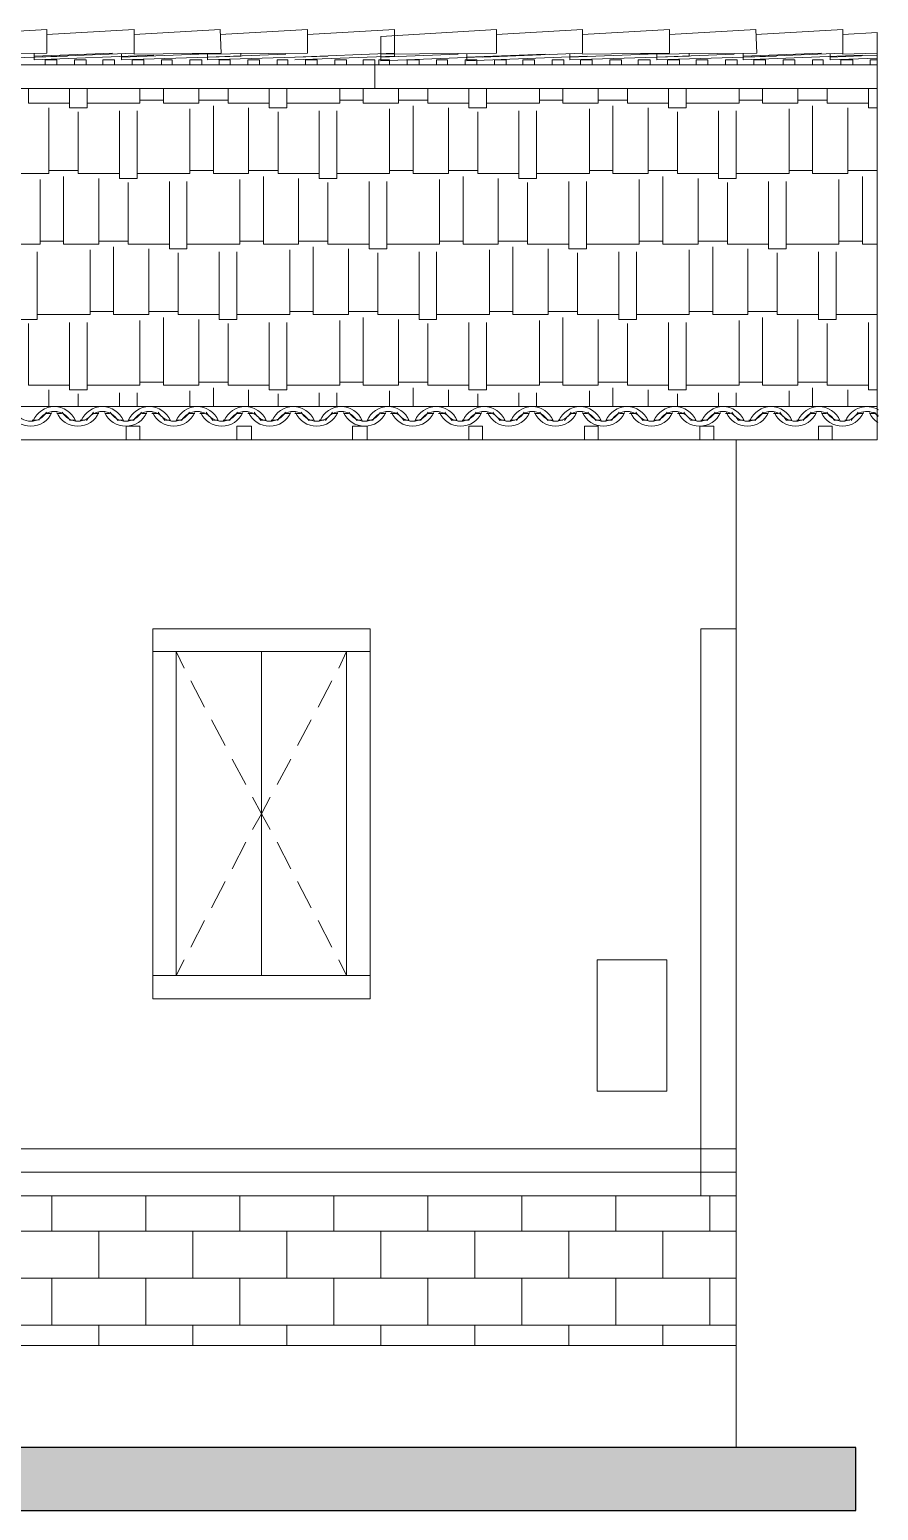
# Model space of a CAD drawing. Header units: millimetres. Extents: x 5915 to 23591, y -4666 to 1736.
# Drawn here: x 19920 to 23591, y -4666 to 1736 of the extents above; entities that cross this region are included whole.
import ezdxf

# ---------------------------------------------------------------- set-up
doc = ezdxf.new("R2010")
doc.units = ezdxf.units.MM
for name, color, linetype, lineweight in [('A-ALV-___-___-EXI', 250, 'Continuous', 25), ('A-BAS-___-___-EXI', 250, 'Continuous', 25), ('A-COB-___-___-EXI', 250, 'Continuous', 25), ('A-JAN-___-___-EXI', 250, 'Continuous', 25)]:
    doc.layers.add(name, color=color, linetype=linetype, lineweight=lineweight)

msp = doc.modelspace()

# ---------------------------------------------------------------- hatches: boundary and pattern name
at = {"layer": 'A-BAS-___-___-EXI', "true_color": 0xcb9898}
msp.add_hatch(color=253, dxfattribs=at).paths.add_polyline_path([(23493.5, -4666.4), (23493.5, -4394.1), (5915.2, -4394.1), (5915.2, -4666.4)])

# ---------------------------------------------------------------- linework, layer by layer
at = {"layer": 'A-ALV-___-___-EXI', "color": 18, "lineweight": 9}
for p, q in [((22976.2, -4394.1), (22976.2, -37.6)), ((13014.2, -3102.8), (22976.2, -3102.8)), ((13014.2, -3204.5), (22976.2, -3204.5)), ((6566.2, -3306.1), (22976.2, -3306.1)), ((20016.8, -3458.5), (20016.8, -3306.1)), ((20423.3, -3458.5), (20423.3, -3306.1)), ((20829.7, -3458.5), (20829.7, -3306.1)), ((21236.1, -3458.5), (21236.1, -3306.1)), ((21642.6, -3458.5), (21642.6, -3306.1)), ((22049, -3458.5), (22049, -3306.1)), ((22455.4, -3458.5), (22455.4, -3306.1)), ((22861.9, -3458.5), (22861.9, -3306.1)), ((6566.2, -3458.5), (22976.2, -3458.5)), ((20220, -3661.7), (20220, -3458.5)), ((20626.5, -3661.7), (20626.5, -3458.5)), ((21032.9, -3661.7), (21032.9, -3458.5)), ((21439.4, -3661.7), (21439.4, -3458.5)), ((21845.8, -3661.7), (21845.8, -3458.5)), ((22252.2, -3661.7), (22252.2, -3458.5)), ((22658.7, -3661.7), (22658.7, -3458.5)), ((13204.7, -3661.7), (22976.2, -3661.7)), ((20016.8, -3864.9), (20016.8, -3661.7)), ((20423.3, -3864.9), (20423.3, -3661.7)), ((20829.7, -3864.9), (20829.7, -3661.7)), ((21236.1, -3864.9), (21236.1, -3661.7)), ((21642.6, -3864.9), (21642.6, -3661.7)), ((22049, -3864.9), (22049, -3661.7)), ((22455.4, -3864.9), (22455.4, -3661.7)), ((22861.9, -3864.9), (22861.9, -3661.7)), ((13204.7, -3864.9), (22976.2, -3864.9)), ((20220, -3953.8), (20220, -3864.9)), ((20626.5, -3953.8), (20626.5, -3864.9)), ((21032.9, -3953.8), (21032.9, -3864.9)), ((21439.4, -3953.8), (21439.4, -3864.9)), ((21845.8, -3953.8), (21845.8, -3864.9)), ((22252.2, -3953.8), (22252.2, -3864.9)), ((22658.7, -3953.8), (22658.7, -3864.9)), ((13204.7, -3953.8), (22976.2, -3953.8))]:
    msp.add_line(p, q, dxfattribs=at)
at = {"layer": 'A-ALV-___-___-EXI', "color": 18, "lineweight": 9, "flags": 128}
msp.add_lwpolyline([(22823.8, -3306.1), (22823.8, -854.7), (22976.2, -854.7)], dxfattribs=at)
msp.add_lwpolyline([(22675.6, -2285.7), (22375, -2285.7), (22375, -2853.1), (22675.6, -2853.1)], close=True, dxfattribs=at)
at = {"layer": 'A-BAS-___-___-EXI'}
msp.add_lwpolyline([(23493.5, -4394.1), (5915.2, -4394.1), (5915.2, -4666.4), (23493.5, -4666.4)], close=True, dxfattribs=at)
at = {"layer": 'A-COB-___-___-EXI', "color": 18, "lineweight": 9}
for p, q in [((20372.4, 1634.7), (19940.6, 1617.8)), ((20279.3, 1634.7), (19940.6, 1622)), ((20651.9, 1630.5), (20317.4, 1617.8)), ((21028.7, 1630.5), (20690, 1617.8)), ((21498.6, 1634.7), (21066.8, 1617.8)), ((21773.8, 1630.5), (21439.4, 1617.8)), ((22150.6, 1630.5), (21811.9, 1617.8)), ((22595.2, 1630.5), (22256.5, 1617.8)), ((22967.7, 1630.5), (22633.3, 1617.8)), ((23437.7, 1634.7), (23005.8, 1617.8)), ((23344.5, 1634.7), (23005.8, 1622)), ((23585.9, 1626.2), (23382.6, 1617.8)), ((20397.8, 1431.5), (20499.5, 1431.5)), ((20651.9, 1431.5), (20778.9, 1431.5)), ((21261.5, 1431.5), (21363.1, 1431.5)), ((21515.6, 1431.5), (21642.6, 1431.5)), ((22125.2, 1431.5), (22226.8, 1431.5)), ((22379.2, 1431.5), (22506.3, 1431.5)), ((22988.9, 1431.5), (23090.5, 1431.5)), ((23242.9, 1431.5), (23369.9, 1431.5)), ((23585.9, 1114), (23585.9, 1380.7)), ((20004.1, 1126.7), (20131.1, 1126.7)), ((20613.8, 1126.7), (20715.4, 1126.7)), ((20867.8, 1126.7), (20994.8, 1126.7)), ((21477.5, 1126.7), (21579.1, 1126.7)), ((21731.5, 1126.7), (21858.5, 1126.7)), ((22341.1, 1126.7), (22442.7, 1126.7)), ((22595.2, 1126.7), (22722.2, 1126.7)), ((23204.8, 1126.7), (23306.4, 1126.7)), ((23458.8, 1126.7), (23585.9, 1126.7)), ((19966, 821.8), (20067.6, 821.8)), ((20220, 821.8), (20347, 821.8)), ((20829.7, 821.8), (20931.3, 821.8)), ((21083.7, 821.8), (21210.7, 821.8)), ((21693.4, 821.8), (21795, 821.8)), ((21947.4, 821.8), (22074.4, 821.8)), ((22557.1, 821.8), (22658.7, 821.8)), ((22811.1, 821.8), (22938.1, 821.8)), ((23420.7, 821.8), (23522.4, 821.8)), ((20181.9, 517), (20283.5, 517)), ((20436, 517), (20563, 517)), ((21045.6, 517), (21147.2, 517)), ((21299.6, 517), (21426.7, 517)), ((21909.3, 517), (22010.9, 517)), ((22163.3, 517), (22290.3, 517)), ((22773, 517), (22874.6, 517)), ((23027, 517), (23154, 517)), ((23408, 504.3), (23585.9, 504.3)), ((20397.8, 212.2), (20499.5, 212.2)), ((20651.9, 212.2), (20778.9, 212.2)), ((21261.5, 212.2), (21363.1, 212.2)), ((21515.6, 212.2), (21642.6, 212.2)), ((22125.2, 212.2), (22226.8, 212.2)), ((22379.2, 212.2), (22506.3, 212.2)), ((22988.9, 212.2), (23090.5, 212.2)), ((23242.9, 212.2), (23369.9, 212.2)), ((20004.1, 106.3), (20004.1, 178.3)), ((20131.1, 106.3), (20131.1, 161.4)), ((20308.9, 106.3), (20308.9, 165.6)), ((20385.1, 106.3), (20385.1, 165.6)), ((20613.8, 106.3), (20613.8, 174.1)), ((20715.4, 106.3), (20715.4, 186.8)), ((20867.8, 106.3), (20867.8, 178.3)), ((20994.8, 106.3), (20994.8, 161.4)), ((21172.6, 106.3), (21172.6, 165.6)), ((21248.8, 106.3), (21248.8, 165.6)), ((21477.5, 106.3), (21477.5, 174.1)), ((21579.1, 106.3), (21579.1, 186.8)), ((21731.5, 106.3), (21731.5, 178.3)), ((21858.5, 106.3), (21858.5, 161.4)), ((22036.3, 106.3), (22036.3, 165.6)), ((22112.5, 106.3), (22112.5, 165.6)), ((22341.1, 106.3), (22341.1, 174.1)), ((22442.7, 106.3), (22442.7, 186.8)), ((22595.2, 106.3), (22595.2, 178.3)), ((22722.2, 106.3), (22722.2, 161.4)), ((22900, 106.3), (22900, 165.6)), ((22976.2, 106.3), (22976.2, 165.6)), ((23204.8, 106.3), (23204.8, 174.1)), ((23306.4, 106.3), (23306.4, 186.8)), ((23458.8, 106.3), (23458.8, 178.3)), ((19991.4, 76.7), (20012.6, 76.7)), ((20038, 76.7), (20059.1, 76.7)), ((20198.9, 76.7), (20220, 76.7)), ((20245.4, 76.7), (20266.6, 76.7)), ((20406.3, 76.7), (20427.5, 76.7)), ((20448.7, 76.7), (20474.1, 76.7)), ((20609.5, 76.7), (20634.9, 76.7)), ((20656.1, 76.7), (20677.3, 76.7)), ((20817, 76.7), (20838.2, 76.7)), ((20863.6, 76.7), (20884.7, 76.7)), ((21024.4, 76.7), (21045.6, 76.7)), ((21278.5, 76.7), (21299.6, 76.7)), ((21439.4, 76.7), (21460.5, 76.7)), ((21481.7, 76.7), (21507.1, 76.7)), ((21642.6, 76.7), (21668, 76.7)), ((21689.1, 76.7), (21714.5, 76.7)), ((21850, 76.7), (21875.4, 76.7)), ((21896.6, 76.7), (21917.8, 76.7)), ((22057.5, 76.7), (22078.6, 76.7)), ((22104, 76.7), (22125.2, 76.7)), ((22264.9, 76.7), (22286.1, 76.7)), ((22311.5, 76.7), (22332.7, 76.7)), ((22472.4, 76.7), (22493.6, 76.7)), ((22514.7, 76.7), (22540.1, 76.7)), ((22929.6, 76.7), (22950.8, 76.7)), ((23090.5, 76.7), (23111.7, 76.7)), ((23137.1, 76.7), (23158.3, 76.7)), ((23298, 76.7), (23319.1, 76.7)), ((23344.5, 76.7), (23365.7, 76.7)), ((23505.4, 76.7), (23526.6, 76.7)), ((23552, 76.7), (23573.2, 76.7)), ((19953.3, 47.1), (19932.1, 47.1)), ((20093, 47.1), (20114.2, 47.1)), ((20160.8, 47.1), (20139.6, 47.1)), ((20300.5, 47.1), (20321.6, 47.1)), ((20347, 47.1), (20368.2, 47.1)), ((20507.9, 47.1), (20529.1, 47.1)), ((20575.7, 47.1), (20554.5, 47.1)), ((20715.4, 47.1), (20736.5, 47.1)), ((20757.7, 47.1), (20783.1, 47.1)), ((20918.6, 47.1), (20944, 47.1)), ((20986.3, 47.1), (20965.2, 47.1)), ((21193.8, 47.1), (21172.6, 47.1)), ((21333.5, 47.1), (21354.7, 47.1)), ((21401.2, 47.1), (21380.1, 47.1)), ((21541, 47.1), (21562.1, 47.1)), ((21608.7, 47.1), (21587.5, 47.1)), ((21748.4, 47.1), (21769.6, 47.1)), ((21816.2, 47.1), (21790.8, 47.1)), ((21951.6, 47.1), (21977, 47.1)), ((22019.4, 47.1), (21998.2, 47.1)), ((22159.1, 47.1), (22184.5, 47.1)), ((22226.8, 47.1), (22205.7, 47.1)), ((22366.5, 47.1), (22387.7, 47.1)), ((22434.3, 47.1), (22413.1, 47.1)), ((22574, 47.1), (22595.2, 47.1)), ((22849.2, 47.1), (22823.8, 47.1)), ((22984.7, 47.1), (23010.1, 47.1)), ((23056.6, 47.1), (23031.2, 47.1)), ((23192.1, 47.1), (23217.5, 47.1)), ((23259.9, 47.1), (23238.7, 47.1)), ((23399.6, 47.1), (23420.7, 47.1)), ((23467.3, 47.1), (23446.1, 47.1))]:
    msp.add_line(p, q, dxfattribs=at)
at = {"layer": 'A-COB-___-___-EXI', "color": 18, "lineweight": 9, "flags": 128}
for points in [[(19496.1, 1630.5), (19995.6, 1634.7), (19995.6, 1736.3), (19623.1, 1715.2)], [(19995.6, 1715.2), (20372.4, 1736.3), (20372.4, 1630.5), (20749.3, 1634.7), (20745, 1736.3), (20372.4, 1715.2)], [(20745, 1715.2), (21121.8, 1736.3), (21121.8, 1634.7), (20622.2, 1630.5)], [(21121.8, 1715.2), (21498.6, 1736.3), (21498.6, 1622), (21066.8, 1605.1)], [(21879.7, 1617.8), (22311.5, 1634.7), (22311.5, 1736.3), (21938.9, 1715.2)], [(22311.5, 1630.5), (22688.3, 1634.7), (22688.3, 1736.3), (22311.5, 1715.2)], [(22561.3, 1630.5), (23065.1, 1634.7), (23060.9, 1736.3), (22688.3, 1715.2)], [(23585.9, 1634.7), (23437.7, 1630.5), (23437.7, 1736.3), (23060.9, 1715.2)], [(23585.9, 106.3), (23585.9, 1482.3), (23585.9, 1723.6), (23437.7, 1715.2)], [(6087.8, -37.6), (23585.9, -37.6), (23585.9, 1482.3), (21413.9, 1482.3), (21413.9, 1583.9), (21413.9, 1605.1), (21363.1, 1605.1), (21363.1, 1583.9), (21413.9, 1583.9), (23585.9, 1583.9), (23556.2, 1583.9), (23556.2, 1605.1), (23585.9, 1605.1)], [(18348.7, 1482.3), (21413.9, 1482.3), (21413.9, 1583.9), (18348.7, 1583.9), (18348.7, 1482.3), (18348.7, 1583.9), (15283.5, 1583.9), (15232.7, 1583.9), (15232.7, 1605.1), (15283.5, 1605.1), (15283.5, 1583.9), (15283.5, 1482.3), (15283.5, 1583.9), (12218.3, 1583.9), (12167.4, 1583.9), (12167.4, 1605.1), (12218.3, 1605.1), (12218.3, 1583.9), (12218.3, 1482.3)], [(20084.6, 1622), (19568, 1605.1), (19563.8, 1634.7)], [(20457.1, 1626.2), (19940.6, 1605.1), (19940.6, 1634.7)], [(20317.4, 1630.5), (20317.4, 1605.1), (20833.9, 1622), (20833.9, 1634.7)], [(21210.7, 1622), (20690, 1605.1), (20690, 1630.5)], [(21955.9, 1622), (21439.4, 1600.8), (21439.4, 1630.5)], [(22332.7, 1622), (21811.9, 1600.8), (21811.9, 1630.5)], [(22256.5, 1630.5), (22256.5, 1605.1), (22773, 1622), (22773, 1634.7)], [(23149.8, 1622), (22633.3, 1605.1), (22633.3, 1634.7)], [(23522.4, 1626.2), (23005.8, 1605.1), (23005.8, 1634.7)], [(23585.9, 1613.5), (23382.6, 1605.1), (23382.6, 1630.5)], [(23585.9, 1482.3), (6087.8, 1482.3), (6087.8, 106.3), (23585.9, 106.3), (23585.9, 161.4)], [(19915.2, 1482.3), (19915.2, 1418.8), (20093, 1418.8)], [(20093, 1482.3), (20093, 1397.6), (20169.2, 1397.6), (20169.2, 1482.3)], [(20169.2, 1418.8), (20397.8, 1418.8), (20397.8, 1482.3)], [(20499.5, 1482.3), (20499.5, 1418.8), (20651.9, 1418.8), (20651.9, 1482.3)], [(20778.9, 1482.3), (20778.9, 1418.8), (20956.7, 1418.8)], [(20956.7, 1482.3), (20956.7, 1397.6), (21032.9, 1397.6), (21032.9, 1482.3)], [(21032.9, 1418.8), (21261.5, 1418.8), (21261.5, 1482.3)], [(21363.1, 1482.3), (21363.1, 1418.8), (21515.6, 1418.8), (21515.6, 1482.3)], [(21642.6, 1482.3), (21642.6, 1418.8), (21820.4, 1418.8)], [(21820.4, 1482.3), (21820.4, 1397.6), (21896.6, 1397.6), (21896.6, 1482.3)], [(21896.6, 1418.8), (22125.2, 1418.8), (22125.2, 1482.3)], [(22226.8, 1482.3), (22226.8, 1418.8), (22379.2, 1418.8), (22379.2, 1482.3)], [(22506.3, 1482.3), (22506.3, 1418.8), (22684.1, 1418.8)], [(22684.1, 1482.3), (22684.1, 1397.6), (22760.3, 1397.6), (22760.3, 1482.3)], [(22760.3, 1418.8), (22988.9, 1418.8), (22988.9, 1482.3)], [(23090.5, 1482.3), (23090.5, 1418.8), (23242.9, 1418.8), (23242.9, 1482.3)], [(23369.9, 1482.3), (23369.9, 1418.8), (23547.8, 1418.8)], [(23547.8, 1482.3), (23547.8, 1397.6), (23585.9, 1397.6)], [(19851.7, 1406.1), (19851.7, 1114), (20004.1, 1114), (20004.1, 1397.6)], [(20131.1, 1380.7), (20131.1, 1114), (20308.9, 1114)], [(20308.9, 1384.9), (20308.9, 1092.8), (20385.1, 1092.8), (20385.1, 1384.9)], [(20385.1, 1114), (20613.8, 1114), (20613.8, 1393.4)], [(20715.4, 1406.1), (20715.4, 1114), (20867.8, 1114), (20867.8, 1397.6)], [(20994.8, 1380.7), (20994.8, 1114), (21172.6, 1114)], [(21172.6, 1384.9), (21172.6, 1092.8), (21248.8, 1092.8), (21248.8, 1384.9)], [(21248.8, 1114), (21477.5, 1114), (21477.5, 1393.4)], [(21579.1, 1406.1), (21579.1, 1114), (21731.5, 1114), (21731.5, 1397.6)], [(21858.5, 1380.7), (21858.5, 1114), (22036.3, 1114)], [(22036.3, 1384.9), (22036.3, 1092.8), (22112.5, 1092.8), (22112.5, 1384.9)], [(22112.5, 1114), (22341.1, 1114), (22341.1, 1393.4)], [(22442.7, 1406.1), (22442.7, 1114), (22595.2, 1114), (22595.2, 1397.6)], [(22722.2, 1380.7), (22722.2, 1114), (22900, 1114)], [(22900, 1384.9), (22900, 1092.8), (22976.2, 1092.8), (22976.2, 1384.9)], [(22976.2, 1114), (23204.8, 1114), (23204.8, 1393.4)], [(23306.4, 1406.1), (23306.4, 1114), (23458.8, 1114), (23458.8, 1397.6)], [(19737.4, 809.1), (19966, 809.1), (19966, 1088.6)], [(20067.6, 1101.3), (20067.6, 809.1), (20220, 809.1), (20220, 1092.8)], [(20601.1, 809.1), (20829.7, 809.1), (20829.7, 1088.6)], [(20931.3, 1101.3), (20931.3, 809.1), (21083.7, 809.1), (21083.7, 1092.8)], [(21464.8, 809.1), (21693.4, 809.1), (21693.4, 1088.6)], [(21795, 1101.3), (21795, 809.1), (21947.4, 809.1), (21947.4, 1092.8)], [(22328.4, 809.1), (22557.1, 809.1), (22557.1, 1088.6)], [(22658.7, 1101.3), (22658.7, 809.1), (22811.1, 809.1), (22811.1, 1092.8)], [(23192.1, 809.1), (23420.7, 809.1), (23420.7, 1088.6)], [(23522.4, 1101.3), (23522.4, 809.1), (23585.9, 809.1)], [(20347, 1075.9), (20347, 809.1), (20524.9, 809.1)], [(20524.9, 1080.1), (20524.9, 788), (20601.1, 788), (20601.1, 1080.1)], [(21210.7, 1075.9), (21210.7, 809.1), (21388.5, 809.1)], [(21388.5, 1080.1), (21388.5, 788), (21464.8, 788), (21464.8, 1080.1)], [(22074.4, 1075.9), (22074.4, 809.1), (22252.2, 809.1)], [(22252.2, 1080.1), (22252.2, 788), (22328.4, 788), (22328.4, 1080.1)], [(22938.1, 1075.9), (22938.1, 809.1), (23115.9, 809.1)], [(23115.9, 1080.1), (23115.9, 788), (23192.1, 788), (23192.1, 1080.1)], [(19877.1, 775.3), (19877.1, 483.1), (19953.3, 483.1), (19953.3, 775.3)], [(19953.3, 504.3), (20181.9, 504.3), (20181.9, 783.7)], [(20283.5, 796.4), (20283.5, 504.3), (20436, 504.3), (20436, 788)], [(20563, 771), (20563, 504.3), (20740.8, 504.3)], [(20740.8, 775.3), (20740.8, 483.1), (20817, 483.1), (20817, 775.3)], [(20817, 504.3), (21045.6, 504.3), (21045.6, 783.7)], [(21147.2, 796.4), (21147.2, 504.3), (21299.6, 504.3), (21299.6, 788)], [(21426.7, 771), (21426.7, 504.3), (21604.5, 504.3)], [(21604.5, 775.3), (21604.5, 483.1), (21680.7, 483.1), (21680.7, 775.3)], [(21680.7, 504.3), (21909.3, 504.3), (21909.3, 783.7)], [(22010.9, 796.4), (22010.9, 504.3), (22163.3, 504.3), (22163.3, 788)], [(22290.3, 771), (22290.3, 504.3), (22468.2, 504.3)], [(22468.2, 775.3), (22468.2, 483.1), (22544.4, 483.1), (22544.4, 775.3)], [(22544.4, 504.3), (22773, 504.3), (22773, 783.7)], [(22874.6, 796.4), (22874.6, 504.3), (23027, 504.3), (23027, 788)], [(23154, 771), (23154, 504.3), (23331.8, 504.3)], [(23331.8, 775.3), (23331.8, 483.1), (23408, 483.1), (23408, 775.3)], [(19915.2, 466.2), (19915.2, 199.5), (20093, 199.5)], [(20093, 470.4), (20093, 178.3), (20169.2, 178.3), (20169.2, 470.4)], [(20169.2, 199.5), (20397.8, 199.5), (20397.8, 478.9)], [(20499.5, 491.6), (20499.5, 199.5), (20651.9, 199.5), (20651.9, 483.1)], [(20778.9, 466.2), (20778.9, 199.5), (20956.7, 199.5)], [(20956.7, 470.4), (20956.7, 178.3), (21032.9, 178.3), (21032.9, 470.4)], [(21032.9, 199.5), (21261.5, 199.5), (21261.5, 478.9)], [(21363.1, 491.6), (21363.1, 199.5), (21515.6, 199.5), (21515.6, 483.1)], [(21642.6, 466.2), (21642.6, 199.5), (21820.4, 199.5)], [(21820.4, 470.4), (21820.4, 178.3), (21896.6, 178.3), (21896.6, 470.4)], [(21896.6, 199.5), (22125.2, 199.5), (22125.2, 478.9)], [(22226.8, 491.6), (22226.8, 199.5), (22379.2, 199.5), (22379.2, 483.1)], [(22506.3, 466.2), (22506.3, 199.5), (22684.1, 199.5)], [(22684.1, 470.4), (22684.1, 178.3), (22760.3, 178.3), (22760.3, 470.4)], [(22760.3, 199.5), (22988.9, 199.5), (22988.9, 478.9)], [(23090.5, 491.6), (23090.5, 199.5), (23242.9, 199.5), (23242.9, 483.1)], [(23369.9, 466.2), (23369.9, 199.5), (23547.8, 199.5)], [(23547.8, 470.4), (23547.8, 178.3), (23585.9, 178.3)], [(21071, 76.7), (21092.2, 76.7), (21066.8, 76.7)], [(21227.7, 76.7), (21253.1, 76.7), (21231.9, 76.7)]]:
    msp.add_lwpolyline(points, dxfattribs=at)
for points in [[(21439.4, 1706.7), (21938.9, 1736.3), (21938.9, 1634.7), (21439.4, 1630.5)], [(20038, 1583.9), (19987.2, 1583.9), (19987.2, 1605.1), (20038, 1605.1)], [(20165, 1583.9), (20114.2, 1583.9), (20114.2, 1605.1), (20165, 1605.1)], [(20287.8, 1583.9), (20237, 1583.9), (20237, 1605.1), (20287.8, 1605.1)], [(20414.8, 1583.9), (20364, 1583.9), (20364, 1605.1), (20414.8, 1605.1)], [(20537.6, 1583.9), (20491, 1583.9), (20491, 1605.1), (20537.6, 1605.1)], [(20664.6, 1583.9), (20613.8, 1583.9), (20613.8, 1605.1), (20664.6, 1605.1)], [(20787.4, 1583.9), (20740.8, 1583.9), (20740.8, 1605.1), (20787.4, 1605.1)], [(20914.4, 1583.9), (20863.6, 1583.9), (20863.6, 1605.1), (20914.4, 1605.1)], [(21037.1, 1583.9), (20990.6, 1583.9), (20990.6, 1605.1), (21037.1, 1605.1)], [(21164.2, 1583.9), (21113.4, 1583.9), (21113.4, 1605.1), (21164.2, 1605.1)], [(21291.2, 1583.9), (21240.4, 1583.9), (21240.4, 1605.1), (21291.2, 1605.1)], [(21477.5, 1583.9), (21430.9, 1583.9), (21430.9, 1605.1), (21477.5, 1605.1)], [(21604.5, 1583.9), (21553.7, 1583.9), (21553.7, 1605.1), (21604.5, 1605.1)], [(21727.2, 1583.9), (21680.7, 1583.9), (21680.7, 1605.1), (21727.2, 1605.1)], [(21854.3, 1583.9), (21803.5, 1583.9), (21803.5, 1605.1), (21854.3, 1605.1)], [(21981.3, 1583.9), (21930.5, 1583.9), (21930.5, 1605.1), (21981.3, 1605.1)], [(22104, 1583.9), (22053.2, 1583.9), (22053.2, 1605.1), (22104, 1605.1)], [(22231.1, 1583.9), (22180.3, 1583.9), (22180.3, 1605.1), (22231.1, 1605.1)], [(22353.8, 1583.9), (22303, 1583.9), (22303, 1605.1), (22353.8, 1605.1)], [(22480.9, 1583.9), (22430, 1583.9), (22430, 1605.1), (22480.9, 1605.1)], [(22603.6, 1583.9), (22552.8, 1583.9), (22552.8, 1605.1), (22603.6, 1605.1)], [(22730.6, 1583.9), (22679.8, 1583.9), (22679.8, 1605.1), (22730.6, 1605.1)], [(22853.4, 1583.9), (22802.6, 1583.9), (22802.6, 1605.1), (22853.4, 1605.1)], [(22980.4, 1583.9), (22929.6, 1583.9), (22929.6, 1605.1), (22980.4, 1605.1)], [(23103.2, 1583.9), (23052.4, 1583.9), (23052.4, 1605.1), (23103.2, 1605.1)], [(23230.2, 1583.9), (23179.4, 1583.9), (23179.4, 1605.1), (23230.2, 1605.1)], [(23353, 1583.9), (23306.4, 1583.9), (23306.4, 1605.1), (23353, 1605.1)], [(23480, 1583.9), (23429.2, 1583.9), (23429.2, 1605.1), (23480, 1605.1)], [(22701, 76.7), (22675.6, 76.7)], [(22747.6, 76.7), (22722.2, 76.7)], [(22908.5, 76.7), (22883.1, 76.7)], [(20397.8, 21.7), (20397.8, -37.6), (20338.6, -37.6), (20338.6, 21.7)], [(20880.5, 21.7), (20880.5, -37.6), (20817, -37.6), (20817, 21.7)], [(21147.2, 47.1), (21126.1, 47.1)], [(21380.1, 21.7), (21380.1, -37.6), (21316.6, -37.6), (21316.6, 21.7)], [(21879.7, 21.7), (21879.7, -37.6), (21820.4, -37.6), (21820.4, 21.7)], [(22379.2, 21.7), (22379.2, -37.6), (22320, -37.6), (22320, 21.7)], [(22620.6, 47.1), (22641.7, 47.1)], [(22802.6, 47.1), (22781.4, 47.1)], [(22878.8, 21.7), (22878.8, -37.6), (22819.6, -37.6), (22819.6, 21.7)], [(23391.1, 21.7), (23391.1, -37.6), (23331.8, -37.6), (23331.8, 21.7)]]:
    msp.add_lwpolyline(points, close=True, dxfattribs=at)
at = {"layer": 'A-COB-___-___-EXI', "color": 18, "lineweight": 9}
for points in [[(19834.8, 81.4), (19850.3, 45.1), (19886.3, 21.7), (19925.8, 21.7)], [(19858, 82), (19871.8, 57.8), (19897.9, 42.8), (19925.8, 42.8)], [(19925.8, 42.8), (19953.7, 42.8), (19979.8, 57.8), (19993.5, 82)], [(19925.8, 21.7), (19965.3, 21.7), (20001.3, 45.1), (20016.8, 81.4)], [(20027.4, 106.3), (19987.9, 106.3), (19951.9, 82.9), (19936.4, 46.6)], [(20027.4, 85.2), (19999.5, 85.2), (19973.4, 70.2), (19959.7, 46)], [(20118.4, 46.6), (20102.9, 82.9), (20066.9, 106.3), (20027.4, 106.3)], [(20095.1, 46), (20081.4, 70.2), (20055.3, 85.2), (20027.4, 85.2)], [(20038, 81.4), (20053.5, 45.1), (20089.5, 21.7), (20129, 21.7)], [(20061.3, 82), (20075, 57.8), (20101.1, 42.8), (20129, 42.8)], [(20129, 42.8), (20156.9, 42.8), (20183, 57.8), (20196.7, 82)], [(20129, 21.7), (20168.5, 21.7), (20204.5, 45.1), (20220, 81.4)], [(20234.9, 106.3), (20195.3, 106.3), (20159.3, 82.9), (20143.8, 46.6)], [(20234.9, 85.2), (20207, 85.2), (20180.9, 70.2), (20167.1, 46)], [(20325.9, 46.6), (20310.4, 82.9), (20274.4, 106.3), (20234.9, 106.3)], [(20302.6, 46), (20288.8, 70.2), (20262.7, 85.2), (20234.9, 85.2)], [(20245.4, 81.4), (20261, 45.1), (20296.9, 21.7), (20336.5, 21.7)], [(20268.7, 82), (20282.5, 57.8), (20308.6, 42.8), (20336.5, 42.8)], [(20336.5, 42.8), (20364.3, 42.8), (20390.4, 57.8), (20404.2, 82)], [(20336.5, 21.7), (20376, 21.7), (20412, 45.1), (20427.5, 81.4)], [(20438.1, 106.3), (20398.6, 106.3), (20362.6, 82.9), (20347, 46.6)], [(20438.1, 85.2), (20410.2, 85.2), (20384.1, 70.2), (20370.3, 46)], [(20529.1, 46.6), (20513.6, 82.9), (20477.6, 106.3), (20438.1, 106.3)], [(20505.8, 46), (20492, 70.2), (20465.9, 85.2), (20438.1, 85.2)], [(20452.9, 81.4), (20468.4, 45.1), (20504.4, 21.7), (20543.9, 21.7)], [(20476.2, 82), (20489.9, 57.8), (20516, 42.8), (20543.9, 42.8)], [(20543.9, 42.8), (20571.8, 42.8), (20597.9, 57.8), (20611.7, 82)], [(20543.9, 21.7), (20583.4, 21.7), (20619.4, 45.1), (20634.9, 81.4)], [(20645.5, 106.3), (20606, 106.3), (20570, 82.9), (20554.5, 46.6)], [(20645.5, 85.2), (20617.7, 85.2), (20591.5, 70.2), (20577.8, 46)], [(20736.5, 46.6), (20721, 82.9), (20685, 106.3), (20645.5, 106.3)], [(20713.3, 46), (20699.5, 70.2), (20673.4, 85.2), (20645.5, 85.2)], [(20660.3, 81.4), (20675.9, 45.1), (20711.9, 21.7), (20751.4, 21.7)], [(20683.6, 82), (20697.4, 57.8), (20723.5, 42.8), (20751.4, 42.8)], [(20751.4, 42.8), (20779.2, 42.8), (20805.3, 57.8), (20819.1, 82)], [(20751.4, 21.7), (20790.9, 21.7), (20826.9, 45.1), (20842.4, 81.4)], [(20853, 106.3), (20813.5, 106.3), (20777.5, 82.9), (20762, 46.6)], [(20853, 85.2), (20825.1, 85.2), (20799, 70.2), (20785.2, 46)], [(20944, 46.6), (20928.5, 82.9), (20892.5, 106.3), (20853, 106.3)], [(20920.7, 46), (20907, 70.2), (20880.8, 85.2), (20853, 85.2)], [(20867.8, 81.4), (20883.3, 45.1), (20919.3, 21.7), (20958.8, 21.7)], [(20891.1, 82), (20904.8, 57.8), (20930.9, 42.8), (20958.8, 42.8)], [(20958.8, 42.8), (20986.7, 42.8), (21012.8, 57.8), (21026.6, 82)], [(20958.8, 21.7), (20998.3, 21.7), (21034.3, 45.1), (21049.8, 81.4)], [(21060.4, 106.3), (21020.9, 106.3), (20984.9, 82.9), (20969.4, 46.6)], [(21060.4, 85.2), (21032.6, 85.2), (21006.4, 70.2), (20992.7, 46)], [(21151.5, 46.6), (21135.9, 82.9), (21099.9, 106.3), (21060.4, 106.3)], [(21128.2, 46), (21114.4, 70.2), (21088.3, 85.2), (21060.4, 85.2)], [(21071, 81.4), (21086.5, 45.1), (21122.5, 21.7), (21162, 21.7)], [(21071, 81.4), (21086.5, 45.1), (21122.5, 21.7), (21162, 21.7)], [(21094.3, 82), (21108.1, 57.8), (21134.2, 42.8), (21162, 42.8)], [(21094.3, 82), (21108.1, 57.8), (21134.2, 42.8), (21162, 42.8)], [(21162, 42.8), (21189.9, 42.8), (21216, 57.8), (21229.8, 82)], [(21162, 42.8), (21189.9, 42.8), (21216, 57.8), (21229.8, 82)], [(21162, 21.7), (21201.6, 21.7), (21237.5, 45.1), (21253.1, 81.4)], [(21162, 21.7), (21201.6, 21.7), (21237.5, 45.1), (21253.1, 81.4)], [(21267.9, 106.3), (21228.4, 106.3), (21192.4, 82.9), (21176.9, 46.6)], [(21267.9, 85.2), (21240, 85.2), (21213.9, 70.2), (21200.1, 46)], [(21358.9, 46.6), (21343.4, 82.9), (21307.4, 106.3), (21267.9, 106.3)], [(21335.6, 46), (21321.9, 70.2), (21295.8, 85.2), (21267.9, 85.2)], [(21278.5, 81.4), (21294, 45.1), (21330, 21.7), (21369.5, 21.7)], [(21301.8, 82), (21315.5, 57.8), (21341.6, 42.8), (21369.5, 42.8)], [(21369.5, 42.8), (21397.4, 42.8), (21423.5, 57.8), (21437.2, 82)], [(21369.5, 21.7), (21409, 21.7), (21445, 45.1), (21460.5, 81.4)], [(21471.1, 106.3), (21431.6, 106.3), (21395.6, 82.9), (21380.1, 46.6)], [(21471.1, 85.2), (21443.2, 85.2), (21417.1, 70.2), (21403.4, 46)], [(21562.1, 46.6), (21546.6, 82.9), (21510.6, 106.3), (21471.1, 106.3)], [(21538.8, 46), (21525.1, 70.2), (21499, 85.2), (21471.1, 85.2)], [(21485.9, 81.4), (21501.4, 45.1), (21537.4, 21.7), (21576.9, 21.7)], [(21509.2, 82), (21523, 57.8), (21549.1, 42.8), (21576.9, 42.8)], [(21576.9, 42.8), (21604.8, 42.8), (21630.9, 57.8), (21644.7, 82)], [(21576.9, 21.7), (21616.5, 21.7), (21652.5, 45.1), (21668, 81.4)], [(21678.6, 106.3), (21639, 106.3), (21603.1, 82.9), (21587.5, 46.6)], [(21678.6, 85.2), (21650.7, 85.2), (21624.6, 70.2), (21610.8, 46)], [(21769.6, 46.6), (21754.1, 82.9), (21718.1, 106.3), (21678.6, 106.3)], [(21746.3, 46), (21732.5, 70.2), (21706.4, 85.2), (21678.6, 85.2)], [(21693.4, 81.4), (21708.9, 45.1), (21744.9, 21.7), (21784.4, 21.7)], [(21716.7, 82), (21730.4, 57.8), (21756.5, 42.8), (21784.4, 42.8)], [(21784.4, 42.8), (21812.3, 42.8), (21838.4, 57.8), (21852.1, 82)], [(21784.4, 21.7), (21823.9, 21.7), (21859.9, 45.1), (21875.4, 81.4)], [(21886, 106.3), (21846.5, 106.3), (21810.5, 82.9), (21795, 46.6)], [(21886, 85.2), (21858.1, 85.2), (21832, 70.2), (21818.3, 46)], [(21977, 46.6), (21961.5, 82.9), (21925.5, 106.3), (21886, 106.3)], [(21953.7, 46), (21940, 70.2), (21913.9, 85.2), (21886, 85.2)], [(21900.8, 81.4), (21916.4, 45.1), (21952.3, 21.7), (21991.9, 21.7)], [(21924.1, 82), (21937.9, 57.8), (21964, 42.8), (21991.9, 42.8)], [(21991.9, 42.8), (22019.7, 42.8), (22045.8, 57.8), (22059.6, 82)], [(21991.9, 21.7), (22031.4, 21.7), (22067.4, 45.1), (22082.9, 81.4)], [(22093.5, 106.3), (22053.9, 106.3), (22018, 82.9), (22002.4, 46.6)], [(22093.5, 85.2), (22065.6, 85.2), (22039.5, 70.2), (22025.7, 46)], [(22184.5, 46.6), (22169, 82.9), (22133, 106.3), (22093.5, 106.3)], [(22161.2, 46), (22147.4, 70.2), (22121.3, 85.2), (22093.5, 85.2)], [(22104, 81.4), (22119.6, 45.1), (22155.6, 21.7), (22195.1, 21.7)], [(22127.3, 82), (22141.1, 57.8), (22167.2, 42.8), (22195.1, 42.8)], [(22195.1, 42.8), (22222.9, 42.8), (22249.1, 57.8), (22262.8, 82)], [(22195.1, 21.7), (22234.6, 21.7), (22270.6, 45.1), (22286.1, 81.4)], [(22300.9, 106.3), (22261.4, 106.3), (22225.4, 82.9), (22209.9, 46.6)], [(22300.9, 85.2), (22273, 85.2), (22246.9, 70.2), (22233.2, 46)], [(22391.9, 46.6), (22376.4, 82.9), (22340.4, 106.3), (22300.9, 106.3)], [(22368.7, 46), (22354.9, 70.2), (22328.8, 85.2), (22300.9, 85.2)], [(22311.5, 81.4), (22327, 45.1), (22363, 21.7), (22402.5, 21.7)], [(22334.8, 82), (22348.5, 57.8), (22374.7, 42.8), (22402.5, 42.8)], [(22402.5, 42.8), (22430.4, 42.8), (22456.5, 57.8), (22470.3, 82)], [(22402.5, 21.7), (22442, 21.7), (22478, 45.1), (22493.6, 81.4)], [(22504.1, 106.3), (22464.6, 106.3), (22428.6, 82.9), (22413.1, 46.6)], [(22504.1, 85.2), (22476.3, 85.2), (22450.2, 70.2), (22436.4, 46)], [(22595.2, 46.6), (22579.6, 82.9), (22543.7, 106.3), (22504.1, 106.3)], [(22571.9, 46), (22558.1, 70.2), (22532, 85.2), (22504.1, 85.2)], [(22519, 81.4), (22534.5, 45.1), (22570.5, 21.7), (22610, 21.7)], [(22542.2, 82), (22556, 57.8), (22582.1, 42.8), (22610, 42.8)], [(22610, 42.8), (22637.9, 42.8), (22664, 57.8), (22677.7, 82)], [(22610, 21.7), (22649.5, 21.7), (22685.5, 45.1), (22701, 81.4)], [(22711.6, 106.3), (22672.1, 106.3), (22636.1, 82.9), (22620.6, 46.6)], [(22711.6, 106.3), (22672.1, 106.3), (22636.1, 82.9), (22620.6, 46.6)], [(22711.6, 85.2), (22683.7, 85.2), (22657.6, 70.2), (22643.9, 46)], [(22711.6, 85.2), (22683.7, 85.2), (22657.6, 70.2), (22643.9, 46)], [(22802.6, 46.6), (22787.1, 82.9), (22751.1, 106.3), (22711.6, 106.3)], [(22802.6, 46.6), (22787.1, 82.9), (22751.1, 106.3), (22711.6, 106.3)], [(22779.3, 46), (22765.6, 70.2), (22739.5, 85.2), (22711.6, 85.2)], [(22779.3, 46), (22765.6, 70.2), (22739.5, 85.2), (22711.6, 85.2)], [(22726.4, 81.4), (22741.9, 45.1), (22777.9, 21.7), (22817.4, 21.7)], [(22726.4, 81.4), (22741.9, 45.1), (22777.9, 21.7), (22817.4, 21.7)], [(22749.7, 82), (22763.5, 57.8), (22789.6, 42.8), (22817.4, 42.8)], [(22749.7, 82), (22763.5, 57.8), (22789.6, 42.8), (22817.4, 42.8)], [(22817.4, 42.8), (22845.3, 42.8), (22871.4, 57.8), (22885.2, 82)], [(22817.4, 42.8), (22845.3, 42.8), (22871.4, 57.8), (22885.2, 82)], [(22817.4, 21.7), (22856.9, 21.7), (22892.9, 45.1), (22908.5, 81.4)], [(22817.4, 21.7), (22856.9, 21.7), (22892.9, 45.1), (22908.5, 81.4)], [(22919, 106.3), (22879.5, 106.3), (22843.5, 82.9), (22828, 46.6)], [(22919, 85.2), (22891.2, 85.2), (22865.1, 70.2), (22851.3, 46)], [(23010.1, 46.6), (22994.5, 82.9), (22958.6, 106.3), (22919, 106.3)], [(22986.8, 46), (22973, 70.2), (22946.9, 85.2), (22919, 85.2)], [(22933.9, 81.4), (22949.4, 45.1), (22985.4, 21.7), (23024.9, 21.7)], [(22957.1, 82), (22970.9, 57.8), (22997, 42.8), (23024.9, 42.8)], [(23024.9, 42.8), (23052.8, 42.8), (23078.9, 57.8), (23092.6, 82)], [(23024.9, 21.7), (23064.4, 21.7), (23100.4, 45.1), (23115.9, 81.4)], [(23126.5, 106.3), (23087, 106.3), (23051, 82.9), (23035.5, 46.6)], [(23126.5, 85.2), (23098.6, 85.2), (23072.5, 70.2), (23058.8, 46)], [(23217.5, 46.6), (23202, 82.9), (23166, 106.3), (23126.5, 106.3)], [(23194.2, 46), (23180.5, 70.2), (23154.4, 85.2), (23126.5, 85.2)], [(23141.3, 81.4), (23156.8, 45.1), (23192.8, 21.7), (23232.3, 21.7)], [(23164.6, 82), (23178.4, 57.8), (23204.5, 42.8), (23232.3, 42.8)], [(23232.3, 42.8), (23260.2, 42.8), (23286.3, 57.8), (23300.1, 82)], [(23232.3, 21.7), (23271.9, 21.7), (23307.8, 45.1), (23323.4, 81.4)], [(23334, 106.3), (23294.4, 106.3), (23258.5, 82.9), (23242.9, 46.6)], [(23334, 85.2), (23306.1, 85.2), (23280, 70.2), (23266.2, 46)], [(23425, 46.6), (23409.5, 82.9), (23373.5, 106.3), (23334, 106.3)], [(23401.7, 46), (23387.9, 70.2), (23361.8, 85.2), (23334, 85.2)], [(23344.5, 81.4), (23360.1, 45.1), (23396, 21.7), (23435.6, 21.7)], [(23367.8, 82), (23381.6, 57.8), (23407.7, 42.8), (23435.6, 42.8)], [(23435.6, 42.8), (23463.4, 42.8), (23489.5, 57.8), (23503.3, 82)], [(23435.6, 21.7), (23475.1, 21.7), (23511.1, 45.1), (23526.6, 81.4)], [(23510.4, 101.4), (23483.5, 92.5), (23461.7, 72.6), (23450.4, 46.6)], [(23526.9, 83.8), (23504.4, 79.6), (23485, 65.8), (23473.7, 46)], [(23591.2, 92.9), (23566.8, 107.1), (23537.2, 110.2), (23510.4, 101.4)], [(23590.4, 67.9), (23572.8, 82.2), (23549.5, 88), (23526.9, 83.8)], [(23552, 81.4), (23559.8, 63.4), (23572.5, 48.2), (23589, 37.5)], [(23575.3, 82), (23579.2, 75.1), (23584.1, 68.9), (23590.1, 63.5)]]:
    msp.add_open_spline(points, degree=3, dxfattribs=at)
at = {"layer": 'A-JAN-___-___-EXI', "color": 18, "lineweight": 9}
for p, q in [((20452.9, -952.1), (21392.8, -952.1)), ((20922.8, -952.1), (20922.8, -2353.5)), ((20677.3, -1193.4), (20618, -1079.1)), ((21227.7, -1079.1), (21168.4, -1193.4)), ((20766.2, -1358.5), (20706.9, -1248.5)), ((21138.8, -1248.5), (21079.5, -1358.5)), ((20855.1, -1527.9), (20795.8, -1417.8)), ((21049.8, -1417.8), (20990.6, -1527.9)), ((20795.8, -1892), (20855.1, -1777.7)), ((20990.6, -1777.7), (21049.8, -1892)), ((20706.9, -2061.3), (20766.2, -1947)), ((21079.5, -1947), (21138.8, -2061.3)), ((20618, -2230.7), (20677.3, -2116.4)), ((21168.4, -2116.4), (21227.7, -2230.7)), ((20452.9, -2353.5), (21392.8, -2353.5))]:
    msp.add_line(p, q, dxfattribs=at)
at = {"layer": 'A-JAN-___-___-EXI', "color": 18, "lineweight": 9, "flags": 128}
msp.add_lwpolyline([(21392.8, -854.7), (20452.9, -854.7), (20452.9, -2455.1), (21392.8, -2455.1)], close=True, dxfattribs=at)
for points in [[(20588.4, -2285.7), (20554.5, -2353.5), (20554.5, -952.1), (20588.4, -1024.1)], [(21257.3, -2285.7), (21291.2, -2353.5), (21291.2, -952.1), (21257.3, -1024.1)], [(20884.7, -1722.6), (20922.8, -1654.9), (20884.7, -1582.9)], [(20960.9, -1582.9), (20922.8, -1654.9), (20960.9, -1722.6)]]:
    msp.add_lwpolyline(points, dxfattribs=at)

doc.saveas('drawing.dxf')
